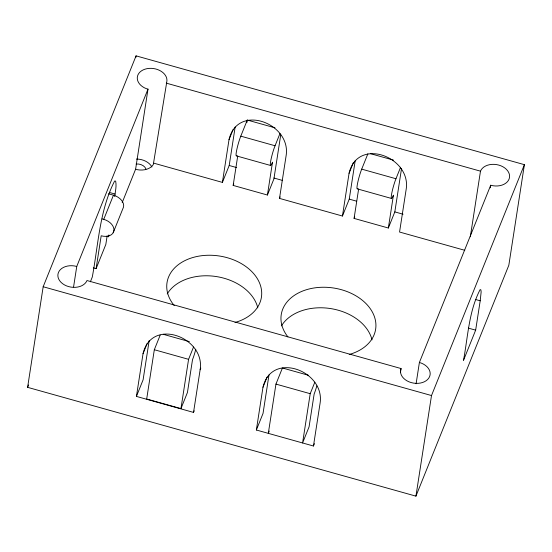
<?xml version="1.0" encoding="UTF-8"?>
<svg xmlns="http://www.w3.org/2000/svg" width="552" height="552" viewBox="0 0 552 552"><rect width="100%" height="100%" fill="white"/><g stroke="black" fill="none" stroke-linecap="round" stroke-linejoin="round"><path stroke-width="0.83" d="M193.531 412.413L200.141 369.709C205.454 337.293 151.51 316.931 143.037 353.708L136.427 396.405L193.531 412.413L194.173 410.826M114.699 196.567C115.292 191.454 116.727 186.21 115.651 181.084L114.63 181.015C99.47 210.457 98.297 245.102 92.287 277.042L90.362 281.83M480.199 300.805L481.151 291.918L480.882 289.855L480.13 289.614C468.8 311.231 467.937 336.823 463.494 360.373L475.651 330.158L480.199 300.805L475.3 299.432M27.6 387.332L43.173 286.743L136.068 55.855L524.4 164.668L508.827 265.257L415.932 496.144L27.6 387.332L28.566 384.937M73.582 286.909L76.749 266.464L148.005 89.12L146.149 88.589A14.925 10.716 8.8 0 1 138.055 74.665A14.925 10.716 8.8 0 1 155.623 68.952A14.925 10.716 8.8 0 1 166.78 81.875L153.304 164.565A14.925 10.716 8.8 0 1 137.476 169.712L135.613 169.188L148.005 89.12M93.316 267.844L96.103 268.624L101.188 235.773A11.937 8.197 21.9 0 0 113.885 230.764A11.937 8.197 21.9 0 0 103.735 219.351L102.099 218.896M107.129 236.035L105.825 244.453L96.103 268.624M135.806 57.546L136.068 55.855M106.846 236.297L108.475 236.753L108.737 235.076M149.199 340.453L143.106 379.804L136.427 396.405M160.183 335.147L154.319 349.726L146.687 398.999L180.952 408.597L187.438 392.486L192.517 359.642A11.937 1.373 -74.3 0 0 195.781 349.285M180.952 408.597L188.577 359.331L193.517 347.049M153.87 163.192L222.401 182.395L229.011 139.69C237.484 102.913 291.428 123.282 286.115 155.692L279.505 198.396L342.447 216.032L349.25 199.127L355.212 160.611M222.401 182.395L229.204 165.49L235.166 126.974M280.747 134.743L273.909 178.917L267.423 195.028L233.165 185.424L237.726 155.947M246.875 122.592L247.275 120.046L275.013 127.816M267.423 195.028L272.509 162.178A11.937 1.373 -74.3 0 1 270.542 162.026A11.937 1.373 -74.3 0 1 275.055 145.756L279.995 133.48M256.356 430.008L262.966 387.311C271.439 350.534 325.383 370.896 320.07 403.312L313.46 446.009L256.356 430.008L263.035 413.407L268.996 374.891M308.533 375.298L282.424 367.984L275.945 384.095L268.313 433.361L269.245 431.064M314.84 382.184L310.21 393.693L302.579 442.966L309.065 426.855L314.15 394.004A11.937 1.373 -74.3 0 0 316.813 385.903M342.447 216.032L349.057 173.328C357.53 136.551 411.475 156.913 406.168 189.329L399.558 232.033L464.784 250.304M401.532 168.574L394.825 211.899L388.346 228.01L354.08 218.406L358.641 188.929M388.346 228.01L393.431 195.16A11.937 1.373 -74.3 0 1 391.458 195.008A11.937 1.373 -74.3 0 1 395.97 178.738L400.6 167.228M400.538 371.951L401.062 368.543L86.974 280.533A14.925 10.716 8.8 0 1 68.648 286.605A14.925 10.716 8.8 0 1 58.422 272.536A14.925 10.716 8.8 0 1 76.749 266.464M416.098 383.764L419.396 362.471L490.707 185.237A14.925 10.716 8.8 0 0 509.034 179.172A14.925 10.716 8.8 0 0 498.808 165.096A14.925 10.716 8.8 0 0 480.481 171.168L166.262 83.131M415.932 496.144L431.505 395.549L524.4 164.668M470.325 236.753L480.481 171.168M490.307 187.797L490.707 185.237M103.735 219.351L113.457 195.187L108.558 193.814M108.475 236.753L109.117 235.166M122.206 202.57L135.613 169.188M113.167 232.778L122.889 208.615A11.937 8.197 21.9 0 0 113.457 195.187M229.011 139.69L233.027 129.706M143.037 353.708L147.17 343.427M236.794 155.505A11.937 1.373 -74.3 0 1 236.718 150.027A11.937 1.373 -74.3 0 1 240.789 136.158L247.275 120.046M233.165 185.424L233.779 183.892M200.141 369.709L200.783 368.129M279.505 198.396L280.126 196.857M262.966 387.311L267.099 377.03M349.057 173.328L353.383 162.571M357.71 188.487A11.937 1.373 -74.3 0 1 357.634 183.009A11.937 1.373 -74.3 0 1 361.705 169.14L367.88 153.794M354.08 218.406L354.694 216.874M313.46 446.009L314.412 443.642M370.633 153.711L393.479 160.114M361.705 169.14L395.97 178.738M240.789 136.158L275.055 145.756M357.241 188.853L391.506 198.458M236.325 155.871L270.59 165.476M229.204 165.49L236.649 167.58M273.895 178.013L282.169 180.332M349.25 199.127L356.523 201.163M394.825 211.899L403.063 214.204M109.379 192.455L115.085 194.056M468.31 328.102L475.651 330.158M43.173 286.743L431.505 395.549M163.247 334.298L189.35 341.619M154.319 349.726L188.577 359.331M275.945 384.095L310.21 393.693M419.396 362.471A14.925 10.716 8.8 0 1 429.622 376.547A14.925 10.716 8.8 0 1 411.288 382.612A14.925 10.716 8.8 0 1 401.062 368.543M136.075 164.027A8.176 5.872 8.8 0 1 145.949 169.043M136.434 159.066A14.925 10.716 8.8 0 1 151.89 167.008M174.218 305.539A47.762 34.3 8.8 0 1 190.198 258.377A47.762 34.3 8.8 0 1 256.087 276.731A47.762 34.3 8.8 0 1 235.014 322.471M287.923 336.913A47.762 34.3 8.8 0 1 304.966 290.193A47.762 34.3 8.8 0 1 370.454 308.947A47.762 34.3 8.8 0 1 349.23 354.474M167.221 293.912A47.762 34.3 8.8 0 1 216.246 276.545A47.762 34.3 8.8 0 1 257.805 307.871M281.437 325.915A47.762 34.3 8.8 0 1 330.462 308.547A47.762 34.3 8.8 0 1 372.02 339.873"/></g></svg>
